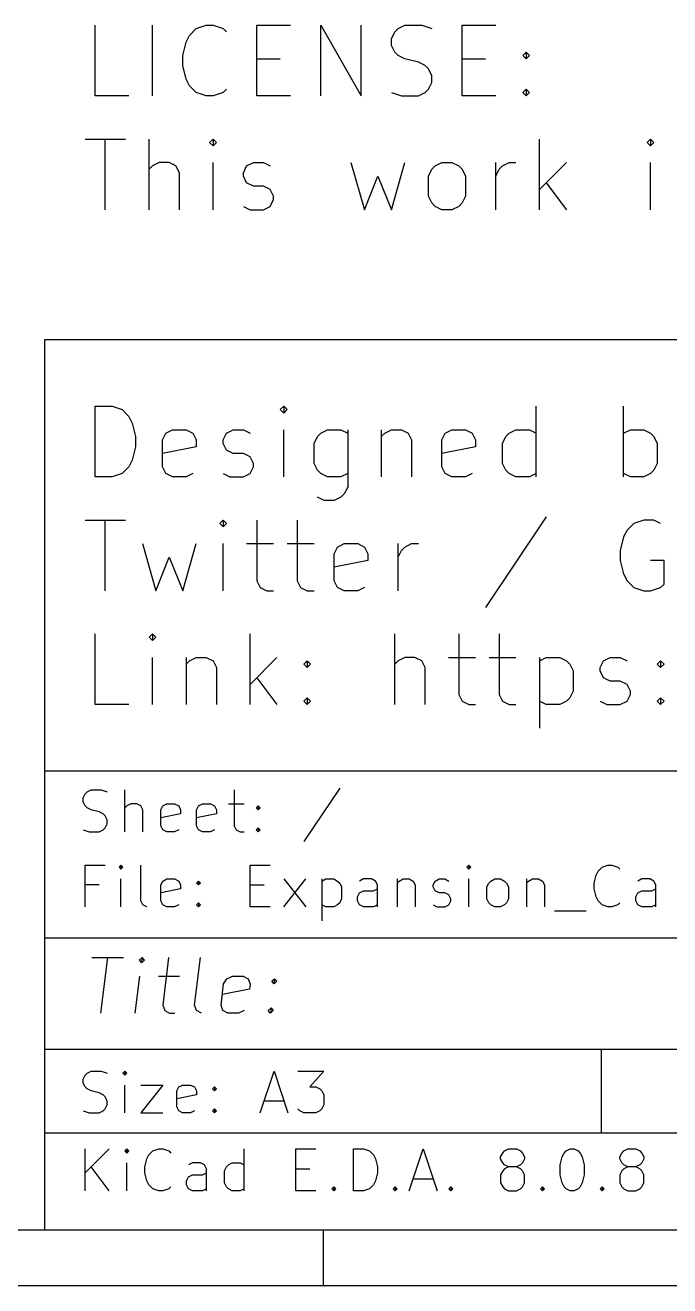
# Model space of a CAD drawing. Extents: x 0.4 to 16.1, y -11.3 to -0.4.
# Drawn here: x 11.783 to 12.695, y -11.299 to -9.516 of the extents above; entities that cross this region are included whole.
import ezdxf

# ---------------------------------------------------------------- set-up
doc = ezdxf.new("R2010")
doc.units = 0
doc.header["$MEASUREMENT"] = 0
doc.layers.add('BLUE3', color=171, linetype='CONTINUOUS')
doc.layers.add('RED2', color=1, linetype='CONTINUOUS')

msp = doc.modelspace()

# ---------------------------------------------------------------- linework, layer by layer
at = {"layer": 'BLUE3', "linetype": 'CONTINUOUS'}
for p, q in [((11.882, -9.6163), (11.882, -9.5163)), ((11.963, -9.6163), (11.963, -9.5163)), ((12.0154, -9.5306), (12.0249, -9.521)), ((12.0249, -9.521), (12.0392, -9.5163)), ((12.0392, -9.5163), (12.0487, -9.5163)), ((12.0487, -9.5163), (12.063, -9.521)), ((12.063, -9.521), (12.0677, -9.5258)), ((12.1106, -9.6163), (12.1106, -9.5163)), ((12.1106, -9.5163), (12.1582, -9.5163)), ((12.2011, -9.6163), (12.2011, -9.5163)), ((12.2011, -9.5163), (12.2582, -9.6163)), ((12.2582, -9.6163), (12.2582, -9.5163)), ((12.3058, -9.5258), (12.3106, -9.521)), ((12.3106, -9.521), (12.3201, -9.5163)), ((12.3201, -9.5163), (12.3439, -9.5163)), ((12.3439, -9.5163), (12.3582, -9.521)), ((12.4011, -9.6163), (12.4011, -9.5163)), ((12.4011, -9.5163), (12.4487, -9.5163)), ((12.0106, -9.5401), (12.0154, -9.5306)), ((12.3011, -9.5353), (12.3058, -9.5258)), ((12.3011, -9.5448), (12.3011, -9.5353)), ((12.0058, -9.5591), (12.0106, -9.5401)), ((12.3058, -9.5544), (12.3011, -9.5448)), ((12.3106, -9.5591), (12.3058, -9.5544)), ((12.4868, -9.5591), (12.4916, -9.5544)), ((12.4916, -9.5544), (12.4963, -9.5591)), ((12.4916, -9.5544), (12.4916, -9.5639)), ((12.0058, -9.5734), (12.0058, -9.5591)), ((12.0106, -9.5925), (12.0058, -9.5734)), ((12.1106, -9.5639), (12.1439, -9.5639)), ((12.3201, -9.5639), (12.3106, -9.5591)), ((12.3392, -9.5686), (12.3201, -9.5639)), ((12.3487, -9.5734), (12.3392, -9.5686)), ((12.3535, -9.5782), (12.3487, -9.5734)), ((12.4011, -9.5639), (12.4344, -9.5639)), ((12.4916, -9.5639), (12.4868, -9.5591)), ((12.4963, -9.5591), (12.4916, -9.5639)), ((12.0154, -9.602), (12.0106, -9.5925)), ((12.3582, -9.5877), (12.3535, -9.5782)), ((12.3582, -9.5972), (12.3582, -9.5877)), ((12.0249, -9.6115), (12.0154, -9.602)), ((12.0677, -9.6067), (12.063, -9.6115)), ((12.3487, -9.6115), (12.3535, -9.6067)), ((12.3535, -9.6067), (12.3582, -9.5972)), ((12.4868, -9.6115), (12.4916, -9.6067)), ((12.4916, -9.6067), (12.4963, -9.6115)), ((12.4916, -9.6067), (12.4916, -9.6163)), ((11.9296, -9.6163), (11.882, -9.6163)), ((12.0392, -9.6163), (12.0249, -9.6115)), ((12.0487, -9.6163), (12.0392, -9.6163)), ((12.063, -9.6115), (12.0487, -9.6163)), ((12.1582, -9.6163), (12.1106, -9.6163)), ((12.3011, -9.6115), (12.3154, -9.6163)), ((12.3154, -9.6163), (12.3392, -9.6163)), ((12.3392, -9.6163), (12.3487, -9.6115)), ((12.4487, -9.6163), (12.4011, -9.6163)), ((12.4916, -9.6163), (12.4868, -9.6115)), ((12.4963, -9.6115), (12.4916, -9.6163)), ((11.8677, -9.6773), (11.9249, -9.6773)), ((11.8963, -9.7773), (11.8963, -9.6773)), ((11.9582, -9.7773), (11.9582, -9.6773)), ((12.0487, -9.6773), (12.0439, -9.682)), ((12.0535, -9.682), (12.0487, -9.6773)), ((12.0487, -9.6773), (12.0487, -9.6868)), ((12.5106, -9.7773), (12.5106, -9.6773)), ((12.6677, -9.6773), (12.663, -9.682)), ((12.6725, -9.682), (12.6677, -9.6773)), ((12.6677, -9.6773), (12.6677, -9.6868)), ((12.0439, -9.682), (12.0487, -9.6868)), ((12.0487, -9.6868), (12.0535, -9.682)), ((12.663, -9.682), (12.6677, -9.6868)), ((12.6677, -9.6868), (12.6725, -9.682)), ((11.963, -9.7154), (11.9582, -9.7201)), ((11.9725, -9.7106), (11.963, -9.7154)), ((11.9868, -9.7106), (11.9725, -9.7106)), ((11.9963, -9.7154), (11.9868, -9.7106)), ((12.0011, -9.7249), (11.9963, -9.7154)), ((12.0487, -9.7773), (12.0487, -9.7106)), ((12.0916, -9.7249), (12.0963, -9.7154)), ((12.0963, -9.7154), (12.1058, -9.7106)), ((12.1058, -9.7106), (12.1201, -9.7106)), ((12.1201, -9.7106), (12.1296, -9.7154)), ((12.2439, -9.7106), (12.263, -9.7773)), ((12.3011, -9.7773), (12.3201, -9.7106)), ((12.3582, -9.7201), (12.363, -9.7154)), ((12.363, -9.7154), (12.3725, -9.7106)), ((12.3725, -9.7106), (12.3868, -9.7106)), ((12.3868, -9.7106), (12.3963, -9.7154)), ((12.3963, -9.7154), (12.4011, -9.7201)), ((12.4487, -9.7773), (12.4487, -9.7106)), ((12.4535, -9.7201), (12.4582, -9.7154)), ((12.4582, -9.7154), (12.4677, -9.7106)), ((12.4677, -9.7106), (12.4773, -9.7106)), ((12.5487, -9.7106), (12.5106, -9.7487)), ((12.6677, -9.7773), (12.6677, -9.7106)), ((12.0011, -9.7773), (12.0011, -9.7249)), ((12.0916, -9.7296), (12.0916, -9.7249)), ((12.0963, -9.7392), (12.0916, -9.7296)), ((12.263, -9.7773), (12.282, -9.7296)), ((12.282, -9.7296), (12.3011, -9.7773)), ((12.3535, -9.7296), (12.3582, -9.7201)), ((12.3535, -9.7582), (12.3535, -9.7296)), ((12.4011, -9.7201), (12.4058, -9.7296)), ((12.4058, -9.7296), (12.4058, -9.7582)), ((12.4487, -9.7296), (12.4535, -9.7201)), ((12.1058, -9.7439), (12.0963, -9.7392)), ((12.1201, -9.7439), (12.1058, -9.7439)), ((12.1296, -9.7487), (12.1201, -9.7439)), ((12.1344, -9.7582), (12.1296, -9.7487)), ((12.5201, -9.7392), (12.5487, -9.7773)), ((12.1296, -9.7725), (12.1344, -9.763)), ((12.1344, -9.763), (12.1344, -9.7582)), ((12.3582, -9.7677), (12.3535, -9.7582)), ((12.363, -9.7725), (12.3582, -9.7677)), ((12.4011, -9.7677), (12.3963, -9.7725)), ((12.4058, -9.7582), (12.4011, -9.7677)), ((12.0916, -9.7725), (12.1011, -9.7773)), ((12.1011, -9.7773), (12.1201, -9.7773)), ((12.1201, -9.7773), (12.1296, -9.7725)), ((12.3725, -9.7773), (12.363, -9.7725)), ((12.3868, -9.7773), (12.3725, -9.7773)), ((12.3963, -9.7725), (12.3868, -9.7773)), ((11.882, -10.1553), (11.882, -10.0553)), ((11.882, -10.0553), (11.9058, -10.0553)), ((11.9058, -10.0553), (11.9201, -10.06)), ((12.1487, -10.0553), (12.1439, -10.06)), ((12.1535, -10.06), (12.1487, -10.0553)), ((12.1487, -10.0553), (12.1487, -10.0648)), ((12.5058, -10.1553), (12.5058, -10.0553)), ((12.6296, -10.1553), (12.6296, -10.0553)), ((11.9201, -10.06), (11.9296, -10.0696)), ((11.9296, -10.0696), (11.9344, -10.0791)), ((12.1439, -10.06), (12.1487, -10.0648)), ((12.1487, -10.0648), (12.1535, -10.06)), ((11.9344, -10.0791), (11.9392, -10.0981)), ((11.982, -10.0934), (11.9916, -10.0886)), ((11.9916, -10.0886), (12.0106, -10.0886)), ((12.0106, -10.0886), (12.0201, -10.0934)), ((12.0677, -10.0934), (12.0773, -10.0886)), ((12.0773, -10.0886), (12.0916, -10.0886)), ((12.0916, -10.0886), (12.1011, -10.0934)), ((12.1487, -10.1553), (12.1487, -10.0886)), ((12.2011, -10.0934), (12.2106, -10.0886)), ((12.2106, -10.0886), (12.2296, -10.0886)), ((12.2296, -10.0886), (12.2392, -10.0934)), ((12.2392, -10.0886), (12.2392, -10.1696)), ((12.2868, -10.0886), (12.2868, -10.1553)), ((12.2916, -10.0934), (12.3011, -10.0886)), ((12.3011, -10.0886), (12.3154, -10.0886)), ((12.3154, -10.0886), (12.3249, -10.0934)), ((12.3773, -10.0934), (12.3868, -10.0886)), ((12.3868, -10.0886), (12.4058, -10.0886)), ((12.4058, -10.0886), (12.4154, -10.0934)), ((12.4677, -10.0934), (12.4773, -10.0886)), ((12.4773, -10.0886), (12.4963, -10.0886)), ((12.4963, -10.0886), (12.5058, -10.0934)), ((12.6296, -10.0934), (12.6392, -10.0886)), ((12.6392, -10.0886), (12.6582, -10.0886)), ((12.6582, -10.0886), (12.6677, -10.0934)), ((11.9392, -10.0981), (11.9392, -10.1124)), ((11.9773, -10.1029), (11.982, -10.0934)), ((11.9773, -10.141), (11.9773, -10.1029)), ((12.0201, -10.0934), (12.0249, -10.1029)), ((12.0249, -10.1029), (12.0249, -10.1124)), ((12.063, -10.1029), (12.0677, -10.0934)), ((12.063, -10.1077), (12.063, -10.1029)), ((12.0677, -10.1172), (12.063, -10.1077)), ((12.1916, -10.1077), (12.1963, -10.0981)), ((12.1916, -10.1362), (12.1916, -10.1077)), ((12.1963, -10.0981), (12.2011, -10.0934)), ((12.2868, -10.0981), (12.2916, -10.0934)), ((12.3249, -10.0934), (12.3296, -10.1029)), ((12.3296, -10.1029), (12.3296, -10.1553)), ((12.3725, -10.1029), (12.3773, -10.0934)), ((12.3725, -10.141), (12.3725, -10.1029)), ((12.4154, -10.0934), (12.4201, -10.1029)), ((12.4201, -10.1029), (12.4201, -10.1124)), ((12.4582, -10.1077), (12.463, -10.0981)), ((12.4582, -10.1362), (12.4582, -10.1077)), ((12.463, -10.0981), (12.4677, -10.0934)), ((12.6677, -10.0934), (12.6725, -10.0981)), ((12.6725, -10.0981), (12.6773, -10.1077)), ((12.6773, -10.1077), (12.6773, -10.1362)), ((11.9392, -10.1124), (11.9344, -10.1315)), ((12.0249, -10.1124), (11.9773, -10.1219)), ((12.0773, -10.1219), (12.0677, -10.1172)), ((12.0916, -10.1219), (12.0773, -10.1219)), ((12.1011, -10.1267), (12.0916, -10.1219)), ((12.1058, -10.1362), (12.1011, -10.1267)), ((12.4201, -10.1124), (12.3725, -10.1219)), ((11.9296, -10.141), (11.9201, -10.1505)), ((11.9344, -10.1315), (11.9296, -10.141)), ((11.982, -10.1505), (11.9773, -10.141)), ((12.1011, -10.1505), (12.1058, -10.141)), ((12.1058, -10.141), (12.1058, -10.1362)), ((12.1963, -10.1457), (12.1916, -10.1362)), ((12.3773, -10.1505), (12.3725, -10.141)), ((12.463, -10.1457), (12.4582, -10.1362)), ((12.6773, -10.1362), (12.6725, -10.1457)), ((11.9058, -10.1553), (11.882, -10.1553)), ((11.9201, -10.1505), (11.9058, -10.1553)), ((11.9916, -10.1553), (11.982, -10.1505)), ((12.0106, -10.1553), (11.9916, -10.1553)), ((12.0201, -10.1505), (12.0106, -10.1553)), ((12.063, -10.1505), (12.0725, -10.1553)), ((12.0725, -10.1553), (12.0916, -10.1553)), ((12.0916, -10.1553), (12.1011, -10.1505)), ((12.2011, -10.1505), (12.1963, -10.1457)), ((12.2106, -10.1553), (12.2011, -10.1505)), ((12.2296, -10.1553), (12.2106, -10.1553)), ((12.2392, -10.1505), (12.2296, -10.1553)), ((12.3868, -10.1553), (12.3773, -10.1505)), ((12.4058, -10.1553), (12.3868, -10.1553)), ((12.4154, -10.1505), (12.4058, -10.1553)), ((12.4677, -10.1505), (12.463, -10.1457)), ((12.4773, -10.1553), (12.4677, -10.1505)), ((12.4963, -10.1553), (12.4773, -10.1553)), ((12.5058, -10.1505), (12.4963, -10.1553)), ((12.6392, -10.1553), (12.6296, -10.1505)), ((12.6582, -10.1553), (12.6392, -10.1553)), ((12.6677, -10.1505), (12.6582, -10.1553)), ((12.6725, -10.1457), (12.6677, -10.1505)), ((12.2344, -10.1791), (12.2296, -10.1838)), ((12.2392, -10.1696), (12.2344, -10.1791)), ((12.2058, -10.1886), (12.1963, -10.1838)), ((12.2201, -10.1886), (12.2058, -10.1886)), ((12.2296, -10.1838), (12.2201, -10.1886)), ((11.8677, -10.2163), (11.9249, -10.2163)), ((11.8963, -10.3163), (11.8963, -10.2163)), ((12.063, -10.2163), (12.0582, -10.221)), ((12.0677, -10.221), (12.063, -10.2163)), ((12.063, -10.2163), (12.063, -10.2258)), ((12.1106, -10.2163), (12.1106, -10.302)), ((12.1677, -10.2163), (12.1677, -10.302)), ((12.5201, -10.2115), (12.4344, -10.3401)), ((12.6582, -10.2163), (12.6439, -10.221)), ((12.6725, -10.2163), (12.6582, -10.2163)), ((12.682, -10.221), (12.6725, -10.2163)), ((12.0582, -10.221), (12.063, -10.2258)), ((12.063, -10.2258), (12.0677, -10.221)), ((12.6344, -10.2306), (12.6296, -10.2401)), ((12.6439, -10.221), (12.6344, -10.2306)), ((11.9487, -10.2496), (11.9677, -10.3163)), ((12.0058, -10.3163), (12.0249, -10.2496)), ((12.063, -10.3163), (12.063, -10.2496)), ((12.0963, -10.2496), (12.1344, -10.2496)), ((12.1535, -10.2496), (12.1916, -10.2496)), ((12.2249, -10.2544), (12.2344, -10.2496)), ((12.2344, -10.2496), (12.2535, -10.2496)), ((12.2535, -10.2496), (12.263, -10.2544)), ((12.3106, -10.3163), (12.3106, -10.2496)), ((12.3201, -10.2544), (12.3296, -10.2496)), ((12.3296, -10.2496), (12.3392, -10.2496)), ((12.6296, -10.2401), (12.6249, -10.2591)), ((11.9677, -10.3163), (11.9868, -10.2686)), ((11.9868, -10.2686), (12.0058, -10.3163)), ((12.2201, -10.2639), (12.2249, -10.2544)), ((12.2201, -10.302), (12.2201, -10.2639)), ((12.263, -10.2544), (12.2677, -10.2639)), ((12.2677, -10.2639), (12.2677, -10.2734)), ((12.3106, -10.2686), (12.3154, -10.2591)), ((12.3154, -10.2591), (12.3201, -10.2544)), ((12.6249, -10.2591), (12.6249, -10.2734)), ((12.2677, -10.2734), (12.2201, -10.2829)), ((12.6249, -10.2734), (12.6296, -10.2925)), ((12.6868, -10.2734), (12.6677, -10.2734)), ((12.6868, -10.3067), (12.6868, -10.2734)), ((12.1106, -10.302), (12.1154, -10.3115)), ((12.1677, -10.302), (12.1725, -10.3115)), ((12.2249, -10.3115), (12.2201, -10.302)), ((12.6296, -10.2925), (12.6344, -10.302)), ((12.6344, -10.302), (12.6439, -10.3115)), ((12.1154, -10.3115), (12.1249, -10.3163)), ((12.1249, -10.3163), (12.1344, -10.3163)), ((12.1725, -10.3115), (12.182, -10.3163)), ((12.182, -10.3163), (12.1916, -10.3163)), ((12.2344, -10.3163), (12.2249, -10.3115)), ((12.2535, -10.3163), (12.2344, -10.3163)), ((12.263, -10.3115), (12.2535, -10.3163)), ((12.6439, -10.3115), (12.6582, -10.3163)), ((12.6582, -10.3163), (12.6677, -10.3163)), ((12.6677, -10.3163), (12.682, -10.3115)), ((12.682, -10.3115), (12.6868, -10.3067)), ((11.882, -10.4773), (11.882, -10.3773)), ((11.963, -10.3773), (11.9582, -10.382)), ((11.9582, -10.382), (11.963, -10.3868)), ((11.9677, -10.382), (11.963, -10.3773)), ((11.963, -10.3773), (11.963, -10.3868)), ((11.963, -10.3868), (11.9677, -10.382)), ((12.1011, -10.4773), (12.1011, -10.3773)), ((12.3058, -10.4773), (12.3058, -10.3773)), ((12.3963, -10.3773), (12.3963, -10.463)), ((12.4535, -10.3773), (12.4535, -10.463)), ((11.963, -10.4773), (11.963, -10.4106)), ((12.0106, -10.4106), (12.0106, -10.4773)), ((12.0154, -10.4154), (12.0249, -10.4106)), ((12.0249, -10.4106), (12.0392, -10.4106)), ((12.0392, -10.4106), (12.0487, -10.4154)), ((12.1392, -10.4106), (12.1011, -10.4487)), ((12.3201, -10.4106), (12.3106, -10.4154)), ((12.3344, -10.4106), (12.3201, -10.4106)), ((12.3439, -10.4154), (12.3344, -10.4106)), ((12.382, -10.4106), (12.4201, -10.4106)), ((12.4392, -10.4106), (12.4773, -10.4106)), ((12.5106, -10.4106), (12.5106, -10.5106)), ((12.5106, -10.4154), (12.5201, -10.4106)), ((12.5201, -10.4106), (12.5392, -10.4106)), ((12.5392, -10.4106), (12.5487, -10.4154)), ((12.6011, -10.4154), (12.6106, -10.4106)), ((12.6106, -10.4106), (12.6249, -10.4106)), ((12.6249, -10.4106), (12.6344, -10.4154)), ((12.0106, -10.4201), (12.0154, -10.4154)), ((12.0487, -10.4154), (12.0535, -10.4249)), ((12.0535, -10.4249), (12.0535, -10.4773)), ((12.1773, -10.4201), (12.182, -10.4154)), ((12.182, -10.4249), (12.1773, -10.4201)), ((12.182, -10.4154), (12.1868, -10.4201)), ((12.182, -10.4154), (12.182, -10.4249)), ((12.1868, -10.4201), (12.182, -10.4249)), ((12.3106, -10.4154), (12.3058, -10.4201)), ((12.3487, -10.4249), (12.3439, -10.4154)), ((12.3487, -10.4773), (12.3487, -10.4249)), ((12.5487, -10.4154), (12.5535, -10.4201)), ((12.5535, -10.4201), (12.5582, -10.4296)), ((12.5582, -10.4296), (12.5582, -10.4582)), ((12.5963, -10.4249), (12.6011, -10.4154)), ((12.5963, -10.4296), (12.5963, -10.4249)), ((12.6011, -10.4392), (12.5963, -10.4296)), ((12.6773, -10.4201), (12.682, -10.4154)), ((12.682, -10.4249), (12.6773, -10.4201)), ((12.682, -10.4154), (12.6868, -10.4201)), ((12.682, -10.4154), (12.682, -10.4249)), ((12.6868, -10.4201), (12.682, -10.4249)), ((12.1106, -10.4392), (12.1392, -10.4773)), ((12.6106, -10.4439), (12.6011, -10.4392)), ((12.6249, -10.4439), (12.6106, -10.4439)), ((12.6344, -10.4487), (12.6249, -10.4439)), ((12.3963, -10.463), (12.4011, -10.4725)), ((12.4535, -10.463), (12.4582, -10.4725)), ((12.5582, -10.4582), (12.5535, -10.4677)), ((12.6392, -10.4582), (12.6344, -10.4487)), ((12.6344, -10.4725), (12.6392, -10.463)), ((12.6392, -10.463), (12.6392, -10.4582)), ((11.9296, -10.4773), (11.882, -10.4773)), ((12.1773, -10.4725), (12.182, -10.4677)), ((12.182, -10.4773), (12.1773, -10.4725)), ((12.182, -10.4677), (12.1868, -10.4725)), ((12.182, -10.4677), (12.182, -10.4773)), ((12.1868, -10.4725), (12.182, -10.4773)), ((12.4011, -10.4725), (12.4106, -10.4773)), ((12.4106, -10.4773), (12.4201, -10.4773)), ((12.4582, -10.4725), (12.4677, -10.4773)), ((12.4677, -10.4773), (12.4773, -10.4773)), ((12.5201, -10.4773), (12.5106, -10.4725)), ((12.5392, -10.4773), (12.5201, -10.4773)), ((12.5487, -10.4725), (12.5392, -10.4773)), ((12.5535, -10.4677), (12.5487, -10.4725)), ((12.5963, -10.4725), (12.6058, -10.4773)), ((12.6058, -10.4773), (12.6249, -10.4773)), ((12.6249, -10.4773), (12.6344, -10.4725)), ((12.6773, -10.4725), (12.682, -10.4677)), ((12.682, -10.4773), (12.6773, -10.4725)), ((12.682, -10.4677), (12.6868, -10.4725)), ((12.682, -10.4677), (12.682, -10.4773)), ((12.6868, -10.4725), (12.682, -10.4773))]:
    msp.add_line(p, q, dxfattribs=at)
at = {"layer": 'RED2', "linetype": 'CONTINUOUS'}
for p, q in [((11.8106, -9.9607), (16.0626, -9.9607)), ((11.8106, -11.2206), (11.8106, -9.9607)), ((11.8106, -10.571), (16.0626, -10.571)), ((11.8651, -10.6092), (11.8679, -10.6036)), ((11.8679, -10.6036), (11.8707, -10.6008)), ((11.8707, -10.6008), (11.8763, -10.598)), ((11.8763, -10.598), (11.8904, -10.598)), ((11.8904, -10.598), (11.8988, -10.6008)), ((11.9241, -10.657), (11.9241, -10.598)), ((12.0788, -10.598), (12.0788, -10.6486)), ((12.2279, -10.5952), (12.1772, -10.6711)), ((11.8651, -10.6148), (11.8651, -10.6092)), ((11.8679, -10.6205), (11.8651, -10.6148)), ((11.8707, -10.6233), (11.8679, -10.6205)), ((11.8763, -10.6261), (11.8707, -10.6233)), ((11.8876, -10.6289), (11.8763, -10.6261)), ((11.927, -10.6205), (11.9241, -10.6233)), ((11.9326, -10.6176), (11.927, -10.6205)), ((11.941, -10.6176), (11.9326, -10.6176)), ((11.9466, -10.6205), (11.941, -10.6176)), ((11.9495, -10.6261), (11.9466, -10.6205)), ((11.9495, -10.657), (11.9495, -10.6261)), ((11.9748, -10.6261), (11.9776, -10.6205)), ((11.9748, -10.6486), (11.9748, -10.6261)), ((11.9776, -10.6205), (11.9832, -10.6176)), ((11.9832, -10.6176), (11.9944, -10.6176)), ((11.9944, -10.6176), (12.0001, -10.6205)), ((12.0001, -10.6205), (12.0029, -10.6261)), ((12.0029, -10.6261), (12.0029, -10.6317)), ((12.0254, -10.6261), (12.0282, -10.6205)), ((12.0254, -10.6486), (12.0254, -10.6261)), ((12.0282, -10.6205), (12.0338, -10.6176)), ((12.0338, -10.6176), (12.0451, -10.6176)), ((12.0451, -10.6176), (12.0507, -10.6205)), ((12.0507, -10.6205), (12.0535, -10.6261)), ((12.0535, -10.6261), (12.0535, -10.6317)), ((12.0704, -10.6176), (12.0929, -10.6176)), ((12.1097, -10.6233), (12.1126, -10.6205)), ((12.1126, -10.6261), (12.1097, -10.6233)), ((12.1126, -10.6205), (12.1154, -10.6233)), ((12.1126, -10.6205), (12.1126, -10.6261)), ((12.1154, -10.6233), (12.1126, -10.6261)), ((11.8932, -10.6317), (11.8876, -10.6289)), ((11.896, -10.6345), (11.8932, -10.6317)), ((11.8988, -10.6401), (11.896, -10.6345)), ((11.8988, -10.6458), (11.8988, -10.6401)), ((12.0029, -10.6317), (11.9748, -10.6373)), ((12.0535, -10.6317), (12.0254, -10.6373)), ((11.8651, -10.6542), (11.8735, -10.657)), ((11.8735, -10.657), (11.8876, -10.657)), ((11.8876, -10.657), (11.8932, -10.6542)), ((11.8932, -10.6542), (11.896, -10.6514)), ((11.896, -10.6514), (11.8988, -10.6458)), ((11.9776, -10.6542), (11.9748, -10.6486)), ((11.9832, -10.657), (11.9776, -10.6542)), ((11.9944, -10.657), (11.9832, -10.657)), ((12.0001, -10.6542), (11.9944, -10.657)), ((12.0282, -10.6542), (12.0254, -10.6486)), ((12.0338, -10.657), (12.0282, -10.6542)), ((12.0451, -10.657), (12.0338, -10.657)), ((12.0507, -10.6542), (12.0451, -10.657)), ((12.0788, -10.6486), (12.0816, -10.6542)), ((12.0816, -10.6542), (12.0872, -10.657)), ((12.0872, -10.657), (12.0929, -10.657)), ((12.1097, -10.6542), (12.1126, -10.6514)), ((12.1126, -10.657), (12.1097, -10.6542)), ((12.1126, -10.6514), (12.1154, -10.6542)), ((12.1126, -10.6514), (12.1126, -10.657)), ((12.1154, -10.6542), (12.1126, -10.657)), ((11.8679, -10.7633), (11.8679, -10.7043)), ((11.8679, -10.7043), (11.896, -10.7043)), ((11.9185, -10.7043), (11.9157, -10.7071)), ((11.9157, -10.7071), (11.9185, -10.7099)), ((11.9213, -10.7071), (11.9185, -10.7043)), ((11.9185, -10.7043), (11.9185, -10.7099)), ((11.9185, -10.7099), (11.9213, -10.7071)), ((11.9466, -10.7549), (11.9466, -10.7043)), ((12.1013, -10.7633), (12.1013, -10.7043)), ((12.1013, -10.7043), (12.1294, -10.7043)), ((12.4106, -10.7043), (12.4078, -10.7071)), ((12.4078, -10.7071), (12.4106, -10.7099)), ((12.4135, -10.7071), (12.4106, -10.7043)), ((12.4106, -10.7043), (12.4106, -10.7099)), ((12.4106, -10.7099), (12.4135, -10.7071)), ((12.5906, -10.7183), (12.5934, -10.7127)), ((12.5934, -10.7127), (12.5991, -10.7071)), ((12.5991, -10.7071), (12.6075, -10.7043)), ((12.6075, -10.7043), (12.6131, -10.7043)), ((12.6131, -10.7043), (12.6216, -10.7071)), ((12.6216, -10.7071), (12.6244, -10.7099)), ((11.8876, -10.7324), (11.8679, -10.7324)), ((11.9185, -10.7633), (11.9185, -10.7239)), ((11.9748, -10.7324), (11.9776, -10.7268)), ((11.9748, -10.7549), (11.9748, -10.7324)), ((11.9776, -10.7268), (11.9832, -10.7239)), ((11.9832, -10.7239), (11.9944, -10.7239)), ((11.9944, -10.7239), (12.0001, -10.7268)), ((12.0001, -10.7268), (12.0029, -10.7324)), ((12.0029, -10.7324), (12.0029, -10.738)), ((12.0254, -10.7296), (12.0282, -10.7268)), ((12.0282, -10.7324), (12.0254, -10.7296)), ((12.0282, -10.7268), (12.031, -10.7296)), ((12.0282, -10.7268), (12.0282, -10.7324)), ((12.031, -10.7296), (12.0282, -10.7324)), ((12.1013, -10.7324), (12.121, -10.7324)), ((12.1491, -10.7633), (12.1801, -10.7239)), ((12.1491, -10.7239), (12.1801, -10.7633)), ((12.2025, -10.7239), (12.2025, -10.783)), ((12.2025, -10.7268), (12.2082, -10.7239)), ((12.2082, -10.7239), (12.2194, -10.7239)), ((12.2194, -10.7239), (12.225, -10.7268)), ((12.225, -10.7268), (12.2279, -10.7296)), ((12.2279, -10.7296), (12.2307, -10.7352)), ((12.2616, -10.7239), (12.256, -10.7268)), ((12.2729, -10.7239), (12.2616, -10.7239)), ((12.2785, -10.7268), (12.2729, -10.7239)), ((12.2813, -10.7324), (12.2785, -10.7268)), ((12.2813, -10.7633), (12.2813, -10.7324)), ((12.3094, -10.7239), (12.3094, -10.7633)), ((12.3094, -10.7296), (12.3122, -10.7268)), ((12.3122, -10.7268), (12.3178, -10.7239)), ((12.3178, -10.7239), (12.3263, -10.7239)), ((12.3263, -10.7239), (12.3319, -10.7268)), ((12.3319, -10.7268), (12.3347, -10.7324)), ((12.3347, -10.7324), (12.3347, -10.7633)), ((12.36, -10.7324), (12.3628, -10.7268)), ((12.36, -10.7352), (12.36, -10.7324)), ((12.3628, -10.7268), (12.3685, -10.7239)), ((12.3685, -10.7239), (12.3769, -10.7239)), ((12.3769, -10.7239), (12.3825, -10.7268)), ((12.4106, -10.7633), (12.4106, -10.7239)), ((12.436, -10.7352), (12.4388, -10.7296)), ((12.4388, -10.7296), (12.4416, -10.7268)), ((12.4416, -10.7268), (12.4472, -10.7239)), ((12.4472, -10.7239), (12.4556, -10.7239)), ((12.4556, -10.7239), (12.4613, -10.7268)), ((12.4613, -10.7268), (12.4641, -10.7296)), ((12.4641, -10.7296), (12.4669, -10.7352)), ((12.4922, -10.7239), (12.4922, -10.7633)), ((12.4922, -10.7296), (12.495, -10.7268)), ((12.495, -10.7268), (12.5006, -10.7239)), ((12.5006, -10.7239), (12.5091, -10.7239)), ((12.5091, -10.7239), (12.5147, -10.7268)), ((12.5147, -10.7268), (12.5175, -10.7324)), ((12.5175, -10.7324), (12.5175, -10.7633)), ((12.5878, -10.7296), (12.5906, -10.7183)), ((12.5878, -10.738), (12.5878, -10.7296)), ((12.6553, -10.7239), (12.6497, -10.7268)), ((12.6665, -10.7239), (12.6553, -10.7239)), ((12.6722, -10.7268), (12.6665, -10.7239)), ((12.675, -10.7324), (12.6722, -10.7268)), ((12.675, -10.7633), (12.675, -10.7324)), ((12.0029, -10.738), (11.9748, -10.7436)), ((12.2307, -10.7352), (12.2307, -10.7521)), ((12.2532, -10.7493), (12.256, -10.7436)), ((12.2532, -10.7549), (12.2532, -10.7493)), ((12.256, -10.7436), (12.2616, -10.7408)), ((12.2616, -10.7408), (12.2757, -10.7408)), ((12.2757, -10.7408), (12.2813, -10.738)), ((12.3628, -10.7408), (12.36, -10.7352)), ((12.3685, -10.7436), (12.3628, -10.7408)), ((12.3769, -10.7436), (12.3685, -10.7436)), ((12.3825, -10.7464), (12.3769, -10.7436)), ((12.3853, -10.7521), (12.3825, -10.7464)), ((12.436, -10.7521), (12.436, -10.7352)), ((12.4669, -10.7352), (12.4669, -10.7521)), ((12.5906, -10.7493), (12.5878, -10.738)), ((12.5934, -10.7549), (12.5906, -10.7493)), ((12.6469, -10.7493), (12.6497, -10.7436)), ((12.6469, -10.7549), (12.6469, -10.7493)), ((12.6497, -10.7436), (12.6553, -10.7408)), ((12.6553, -10.7408), (12.6694, -10.7408)), ((12.6694, -10.7408), (12.675, -10.738)), ((11.9495, -10.7605), (11.9466, -10.7549)), ((11.9551, -10.7633), (11.9495, -10.7605)), ((11.9776, -10.7605), (11.9748, -10.7549)), ((11.9832, -10.7633), (11.9776, -10.7605)), ((11.9944, -10.7633), (11.9832, -10.7633)), ((12.0001, -10.7605), (11.9944, -10.7633)), ((12.0254, -10.7605), (12.0282, -10.7577)), ((12.0282, -10.7633), (12.0254, -10.7605)), ((12.0282, -10.7577), (12.031, -10.7605)), ((12.0282, -10.7577), (12.0282, -10.7633)), ((12.031, -10.7605), (12.0282, -10.7633)), ((12.1294, -10.7633), (12.1013, -10.7633)), ((12.2082, -10.7633), (12.2025, -10.7605)), ((12.2194, -10.7633), (12.2082, -10.7633)), ((12.225, -10.7605), (12.2194, -10.7633)), ((12.2279, -10.7577), (12.225, -10.7605)), ((12.2307, -10.7521), (12.2279, -10.7577)), ((12.256, -10.7605), (12.2532, -10.7549)), ((12.2616, -10.7633), (12.256, -10.7605)), ((12.2757, -10.7633), (12.2616, -10.7633)), ((12.2813, -10.7605), (12.2757, -10.7633)), ((12.36, -10.7605), (12.3656, -10.7633)), ((12.3656, -10.7633), (12.3769, -10.7633)), ((12.3769, -10.7633), (12.3825, -10.7605)), ((12.3825, -10.7605), (12.3853, -10.7549)), ((12.3853, -10.7549), (12.3853, -10.7521)), ((12.4388, -10.7577), (12.436, -10.7521)), ((12.4416, -10.7605), (12.4388, -10.7577)), ((12.4472, -10.7633), (12.4416, -10.7605)), ((12.4556, -10.7633), (12.4472, -10.7633)), ((12.4613, -10.7605), (12.4556, -10.7633)), ((12.4641, -10.7577), (12.4613, -10.7605)), ((12.4669, -10.7521), (12.4641, -10.7577)), ((12.5316, -10.7689), (12.5766, -10.7689)), ((12.5991, -10.7605), (12.5934, -10.7549)), ((12.6075, -10.7633), (12.5991, -10.7605)), ((12.6131, -10.7633), (12.6075, -10.7633)), ((12.6216, -10.7605), (12.6131, -10.7633)), ((12.6244, -10.7577), (12.6216, -10.7605)), ((12.6497, -10.7605), (12.6469, -10.7549)), ((12.6553, -10.7633), (12.6497, -10.7605)), ((12.6694, -10.7633), (12.6553, -10.7633)), ((12.675, -10.7605), (12.6694, -10.7633)), ((11.8106, -10.8072), (16.0626, -10.8072)), ((11.8772, -10.8349), (11.9222, -10.8349)), ((11.8898, -10.9136), (11.8997, -10.8349)), ((11.9484, -10.8349), (11.9442, -10.8387)), ((11.9442, -10.8387), (11.9475, -10.8424)), ((11.9484, -10.8349), (11.9475, -10.8424)), ((11.9475, -10.8424), (11.9517, -10.8387)), ((11.9517, -10.8387), (11.9484, -10.8349)), ((11.9859, -10.8349), (11.9775, -10.9024)), ((12.0225, -10.9024), (12.0309, -10.8349)), ((11.9386, -10.9136), (11.9451, -10.8612)), ((11.9714, -10.8612), (12.0014, -10.8612)), ((12.06, -10.9024), (12.0637, -10.8724)), ((12.0637, -10.8724), (12.0684, -10.8649)), ((12.0684, -10.8649), (12.0764, -10.8612)), ((12.0764, -10.8612), (12.0914, -10.8612)), ((12.0914, -10.8612), (12.0984, -10.8649)), ((12.0984, -10.8649), (12.1012, -10.8724)), ((12.1012, -10.8724), (12.1003, -10.8799)), ((12.1317, -10.8686), (12.1359, -10.8649)), ((12.135, -10.8724), (12.1317, -10.8686)), ((12.1359, -10.8649), (12.135, -10.8724)), ((12.1392, -10.8686), (12.135, -10.8724)), ((12.1359, -10.8649), (12.1392, -10.8686)), ((12.1003, -10.8799), (12.0619, -10.8874)), ((11.9775, -10.9024), (11.9803, -10.9099)), ((11.9803, -10.9099), (11.9873, -10.9136)), ((12.0253, -10.9099), (12.0225, -10.9024)), ((12.0323, -10.9136), (12.0253, -10.9099)), ((12.0628, -10.9099), (12.06, -10.9024)), ((12.0698, -10.9136), (12.0628, -10.9099)), ((12.0928, -10.9099), (12.0848, -10.9136)), ((12.1265, -10.9099), (12.1308, -10.9061)), ((12.1298, -10.9136), (12.1265, -10.9099)), ((12.1308, -10.9061), (12.1298, -10.9136)), ((12.134, -10.9099), (12.1298, -10.9136)), ((12.1308, -10.9061), (12.134, -10.9099)), ((11.9873, -10.9136), (11.9948, -10.9136)), ((12.0848, -10.9136), (12.0698, -10.9136)), ((11.8106, -10.9647), (16.0626, -10.9647)), ((12.598, -10.9647), (12.598, -11.0828)), ((11.8651, -11.0069), (11.8679, -11.0012)), ((11.8679, -11.0012), (11.8707, -10.9984)), ((11.8707, -10.9984), (11.8763, -10.9956)), ((11.8763, -10.9956), (11.8904, -10.9956)), ((11.8904, -10.9956), (11.8988, -10.9984)), ((11.9241, -10.9956), (11.9213, -10.9984)), ((11.9213, -10.9984), (11.9241, -11.0012)), ((11.927, -10.9984), (11.9241, -10.9956)), ((11.9241, -10.9956), (11.9241, -11.0012)), ((11.9241, -11.0012), (11.927, -10.9984)), ((12.1154, -11.0547), (12.1351, -10.9956)), ((12.1351, -10.9956), (12.1547, -11.0547)), ((12.1688, -10.9956), (12.2054, -10.9956)), ((12.2054, -10.9956), (12.1857, -11.0181)), ((11.8651, -11.0125), (11.8651, -11.0069)), ((11.8679, -11.0181), (11.8651, -11.0125)), ((11.8707, -11.0209), (11.8679, -11.0181)), ((11.9241, -11.0547), (11.9241, -11.0153)), ((11.9466, -11.0153), (11.9776, -11.0153)), ((11.9776, -11.0153), (11.9466, -11.0547)), ((11.9973, -11.0237), (12.0001, -11.0181)), ((12.0001, -11.0181), (12.0057, -11.0153)), ((12.0057, -11.0153), (12.0169, -11.0153)), ((12.0169, -11.0153), (12.0226, -11.0181)), ((12.0226, -11.0181), (12.0254, -11.0237)), ((12.0479, -11.0209), (12.0507, -11.0181)), ((12.0507, -11.0181), (12.0535, -11.0209)), ((12.0507, -11.0181), (12.0507, -11.0237)), ((12.1857, -11.0181), (12.1941, -11.0181)), ((12.1941, -11.0181), (12.1997, -11.0209)), ((11.8763, -11.0237), (11.8707, -11.0209)), ((11.8876, -11.0265), (11.8763, -11.0237)), ((11.8932, -11.0293), (11.8876, -11.0265)), ((11.896, -11.0322), (11.8932, -11.0293)), ((11.8988, -11.0378), (11.896, -11.0322)), ((11.9973, -11.0462), (11.9973, -11.0237)), ((12.0254, -11.0293), (11.9973, -11.035)), ((12.0254, -11.0237), (12.0254, -11.0293)), ((12.0507, -11.0237), (12.0479, -11.0209)), ((12.0535, -11.0209), (12.0507, -11.0237)), ((12.1997, -11.0209), (12.2026, -11.0237)), ((12.2026, -11.0237), (12.2054, -11.0293)), ((12.2054, -11.0293), (12.2054, -11.0434)), ((11.8651, -11.0518), (11.8735, -11.0547)), ((11.8735, -11.0547), (11.8876, -11.0547)), ((11.8876, -11.0547), (11.8932, -11.0518)), ((11.8932, -11.0518), (11.896, -11.049)), ((11.896, -11.049), (11.8988, -11.0434)), ((11.8988, -11.0434), (11.8988, -11.0378)), ((11.9466, -11.0547), (11.9776, -11.0547)), ((12.0001, -11.0518), (11.9973, -11.0462)), ((12.0057, -11.0547), (12.0001, -11.0518)), ((12.0169, -11.0547), (12.0057, -11.0547)), ((12.0226, -11.0518), (12.0169, -11.0547)), ((12.0479, -11.0518), (12.0507, -11.049)), ((12.0507, -11.0547), (12.0479, -11.0518)), ((12.0507, -11.049), (12.0535, -11.0518)), ((12.0507, -11.049), (12.0507, -11.0547)), ((12.0535, -11.0518), (12.0507, -11.0547)), ((12.121, -11.0378), (12.1491, -11.0378)), ((12.1716, -11.0518), (12.1688, -11.049)), ((12.1772, -11.0547), (12.1716, -11.0518)), ((12.1941, -11.0547), (12.1772, -11.0547)), ((12.1997, -11.0518), (12.1941, -11.0547)), ((12.2026, -11.049), (12.1997, -11.0518)), ((12.2054, -11.0434), (12.2026, -11.049)), ((11.8106, -11.0828), (16.0626, -11.0828)), ((11.8679, -11.1649), (11.8679, -11.1058)), ((11.9016, -11.1058), (11.8679, -11.1396)), ((11.927, -11.1058), (11.9241, -11.1086)), ((11.9298, -11.1086), (11.927, -11.1058)), ((11.927, -11.1058), (11.927, -11.1115)), ((11.9635, -11.1086), (11.972, -11.1058)), ((11.972, -11.1058), (11.9776, -11.1058)), ((11.9776, -11.1058), (11.986, -11.1086)), ((12.0929, -11.1649), (12.0929, -11.1058)), ((12.166, -11.1649), (12.166, -11.1058)), ((12.166, -11.1058), (12.1941, -11.1058)), ((12.2475, -11.1649), (12.2475, -11.1058)), ((12.2475, -11.1058), (12.2616, -11.1058)), ((12.2616, -11.1058), (12.27, -11.1086)), ((12.3263, -11.1649), (12.346, -11.1058)), ((12.346, -11.1058), (12.3656, -11.1649)), ((12.4613, -11.1086), (12.4669, -11.1058)), ((12.4669, -11.1058), (12.4781, -11.1058)), ((12.4781, -11.1058), (12.4838, -11.1086)), ((12.5484, -11.1086), (12.5541, -11.1058)), ((12.5541, -11.1058), (12.5597, -11.1058)), ((12.5597, -11.1058), (12.5653, -11.1086)), ((12.63, -11.1086), (12.6356, -11.1058)), ((12.6356, -11.1058), (12.6469, -11.1058)), ((12.6469, -11.1058), (12.6525, -11.1086)), ((11.9241, -11.1086), (11.927, -11.1115)), ((11.927, -11.1115), (11.9298, -11.1086)), ((11.927, -11.1649), (11.927, -11.1255)), ((11.9523, -11.1311), (11.9551, -11.1199)), ((11.9551, -11.1199), (11.9579, -11.1143)), ((11.9579, -11.1143), (11.9635, -11.1086)), ((11.986, -11.1086), (11.9888, -11.1115)), ((12.0198, -11.1255), (12.0141, -11.1283)), ((12.031, -11.1255), (12.0198, -11.1255)), ((12.0366, -11.1283), (12.031, -11.1255)), ((12.0704, -11.1283), (12.076, -11.1255)), ((12.076, -11.1255), (12.0872, -11.1255)), ((12.0872, -11.1255), (12.0929, -11.1283)), ((12.27, -11.1086), (12.2757, -11.1143)), ((12.2757, -11.1143), (12.2785, -11.1199)), ((12.2785, -11.1199), (12.2813, -11.1311)), ((12.4556, -11.1171), (12.4585, -11.1115)), ((12.4556, -11.1199), (12.4556, -11.1171)), ((12.4585, -11.1255), (12.4556, -11.1199)), ((12.4585, -11.1115), (12.4613, -11.1086)), ((12.4613, -11.1283), (12.4585, -11.1255)), ((12.4838, -11.1086), (12.4866, -11.1115)), ((12.4866, -11.1255), (12.4838, -11.1283)), ((12.4866, -11.1115), (12.4894, -11.1171)), ((12.4894, -11.1199), (12.4866, -11.1255)), ((12.4894, -11.1171), (12.4894, -11.1199)), ((12.54, -11.1283), (12.5428, -11.1171)), ((12.5428, -11.1171), (12.5456, -11.1115)), ((12.5456, -11.1115), (12.5484, -11.1086)), ((12.5653, -11.1086), (12.5681, -11.1115)), ((12.5681, -11.1115), (12.5709, -11.1171)), ((12.5709, -11.1171), (12.5738, -11.1283)), ((12.6244, -11.1171), (12.6272, -11.1115)), ((12.6244, -11.1199), (12.6244, -11.1171)), ((12.6272, -11.1255), (12.6244, -11.1199)), ((12.6272, -11.1115), (12.63, -11.1086)), ((12.63, -11.1283), (12.6272, -11.1255)), ((12.6525, -11.1086), (12.6553, -11.1115)), ((12.6553, -11.1255), (12.6525, -11.1283)), ((12.6553, -11.1115), (12.6581, -11.1171)), ((12.6581, -11.1199), (12.6553, -11.1255)), ((12.6581, -11.1171), (12.6581, -11.1199)), ((11.9016, -11.1649), (11.8763, -11.1311)), ((11.9523, -11.1396), (11.9523, -11.1311)), ((11.9551, -11.1508), (11.9523, -11.1396)), ((12.0141, -11.1452), (12.0198, -11.1424)), ((12.0198, -11.1424), (12.0338, -11.1424)), ((12.0338, -11.1424), (12.0394, -11.1396)), ((12.0394, -11.134), (12.0366, -11.1283)), ((12.0394, -11.1649), (12.0394, -11.134)), ((12.0648, -11.1368), (12.0676, -11.1311)), ((12.0648, -11.1536), (12.0648, -11.1368)), ((12.0676, -11.1311), (12.0704, -11.1283)), ((12.166, -11.134), (12.1857, -11.134)), ((12.2813, -11.1396), (12.2785, -11.1508)), ((12.2813, -11.1311), (12.2813, -11.1396)), ((12.4585, -11.1368), (12.4556, -11.1424)), ((12.4556, -11.1424), (12.4556, -11.1536)), ((12.4613, -11.134), (12.4585, -11.1368)), ((12.4669, -11.1311), (12.4613, -11.1283)), ((12.4669, -11.1311), (12.4613, -11.134)), ((12.4781, -11.1311), (12.4669, -11.1311)), ((12.4838, -11.1283), (12.4781, -11.1311)), ((12.4838, -11.134), (12.4781, -11.1311)), ((12.4866, -11.1368), (12.4838, -11.134)), ((12.4894, -11.1424), (12.4866, -11.1368)), ((12.4894, -11.1536), (12.4894, -11.1424)), ((12.54, -11.1424), (12.54, -11.1283)), ((12.5428, -11.1536), (12.54, -11.1424)), ((12.5738, -11.1424), (12.5709, -11.1536)), ((12.5738, -11.1283), (12.5738, -11.1424)), ((12.6272, -11.1368), (12.6244, -11.1424)), ((12.6244, -11.1424), (12.6244, -11.1536)), ((12.63, -11.134), (12.6272, -11.1368)), ((12.6356, -11.1311), (12.63, -11.1283)), ((12.6356, -11.1311), (12.63, -11.134)), ((12.6469, -11.1311), (12.6356, -11.1311)), ((12.6525, -11.1283), (12.6469, -11.1311)), ((12.6525, -11.134), (12.6469, -11.1311)), ((12.6553, -11.1368), (12.6525, -11.134)), ((12.6581, -11.1424), (12.6553, -11.1368)), ((12.6581, -11.1536), (12.6581, -11.1424)), ((11.9579, -11.1565), (11.9551, -11.1508)), ((11.9635, -11.1621), (11.9579, -11.1565)), ((11.9888, -11.1593), (11.986, -11.1621)), ((12.0113, -11.1508), (12.0141, -11.1452)), ((12.0113, -11.1565), (12.0113, -11.1508)), ((12.0141, -11.1621), (12.0113, -11.1565)), ((12.0676, -11.1593), (12.0648, -11.1536)), ((12.0704, -11.1621), (12.0676, -11.1593)), ((12.2166, -11.1621), (12.2194, -11.1593)), ((12.2194, -11.1593), (12.2222, -11.1621)), ((12.2194, -11.1593), (12.2194, -11.1649)), ((12.2757, -11.1565), (12.27, -11.1621)), ((12.2785, -11.1508), (12.2757, -11.1565)), ((12.3038, -11.1621), (12.3066, -11.1593)), ((12.3066, -11.1593), (12.3094, -11.1621)), ((12.3066, -11.1593), (12.3066, -11.1649)), ((12.3319, -11.148), (12.36, -11.148)), ((12.3825, -11.1621), (12.3853, -11.1593)), ((12.3853, -11.1593), (12.3881, -11.1621)), ((12.3853, -11.1593), (12.3853, -11.1649)), ((12.4556, -11.1536), (12.4585, -11.1593)), ((12.4585, -11.1593), (12.4613, -11.1621)), ((12.4838, -11.1621), (12.4866, -11.1593)), ((12.4866, -11.1593), (12.4894, -11.1536)), ((12.5119, -11.1621), (12.5147, -11.1593)), ((12.5147, -11.1593), (12.5175, -11.1621)), ((12.5147, -11.1593), (12.5147, -11.1649)), ((12.5456, -11.1593), (12.5428, -11.1536)), ((12.5484, -11.1621), (12.5456, -11.1593)), ((12.5681, -11.1593), (12.5653, -11.1621)), ((12.5709, -11.1536), (12.5681, -11.1593)), ((12.5963, -11.1621), (12.5991, -11.1593)), ((12.5991, -11.1593), (12.6019, -11.1621)), ((12.5991, -11.1593), (12.5991, -11.1649)), ((12.6244, -11.1536), (12.6272, -11.1593)), ((12.6272, -11.1593), (12.63, -11.1621)), ((12.6525, -11.1621), (12.6553, -11.1593)), ((12.6553, -11.1593), (12.6581, -11.1536)), ((11.972, -11.1649), (11.9635, -11.1621)), ((11.9776, -11.1649), (11.972, -11.1649)), ((11.986, -11.1621), (11.9776, -11.1649)), ((12.0198, -11.1649), (12.0141, -11.1621)), ((12.0338, -11.1649), (12.0198, -11.1649)), ((12.0394, -11.1621), (12.0338, -11.1649)), ((12.076, -11.1649), (12.0704, -11.1621)), ((12.0872, -11.1649), (12.076, -11.1649)), ((12.0929, -11.1621), (12.0872, -11.1649)), ((12.1941, -11.1649), (12.166, -11.1649)), ((12.2194, -11.1649), (12.2166, -11.1621)), ((12.2222, -11.1621), (12.2194, -11.1649)), ((12.2616, -11.1649), (12.2475, -11.1649)), ((12.27, -11.1621), (12.2616, -11.1649)), ((12.3066, -11.1649), (12.3038, -11.1621)), ((12.3094, -11.1621), (12.3066, -11.1649)), ((12.3853, -11.1649), (12.3825, -11.1621)), ((12.3881, -11.1621), (12.3853, -11.1649)), ((12.4613, -11.1621), (12.4669, -11.1649)), ((12.4669, -11.1649), (12.4781, -11.1649)), ((12.4781, -11.1649), (12.4838, -11.1621)), ((12.5147, -11.1649), (12.5119, -11.1621)), ((12.5175, -11.1621), (12.5147, -11.1649)), ((12.5541, -11.1649), (12.5484, -11.1621)), ((12.5597, -11.1649), (12.5541, -11.1649)), ((12.5653, -11.1621), (12.5597, -11.1649)), ((12.5991, -11.1649), (12.5963, -11.1621)), ((12.6019, -11.1621), (12.5991, -11.1649)), ((12.63, -11.1621), (12.6356, -11.1649)), ((12.6356, -11.1649), (12.6469, -11.1649)), ((12.6469, -11.1649), (12.6525, -11.1621)), ((16.0626, -11.2206), (0.4724, -11.2206)), ((16.0626, -11.2206), (11.8106, -11.2206)), ((12.2047, -11.2206), (12.2047, -11.2993)), ((16.1413, -11.2993), (0.3937, -11.2993))]:
    msp.add_line(p, q, dxfattribs=at)

doc.saveas('drawing.dxf')
